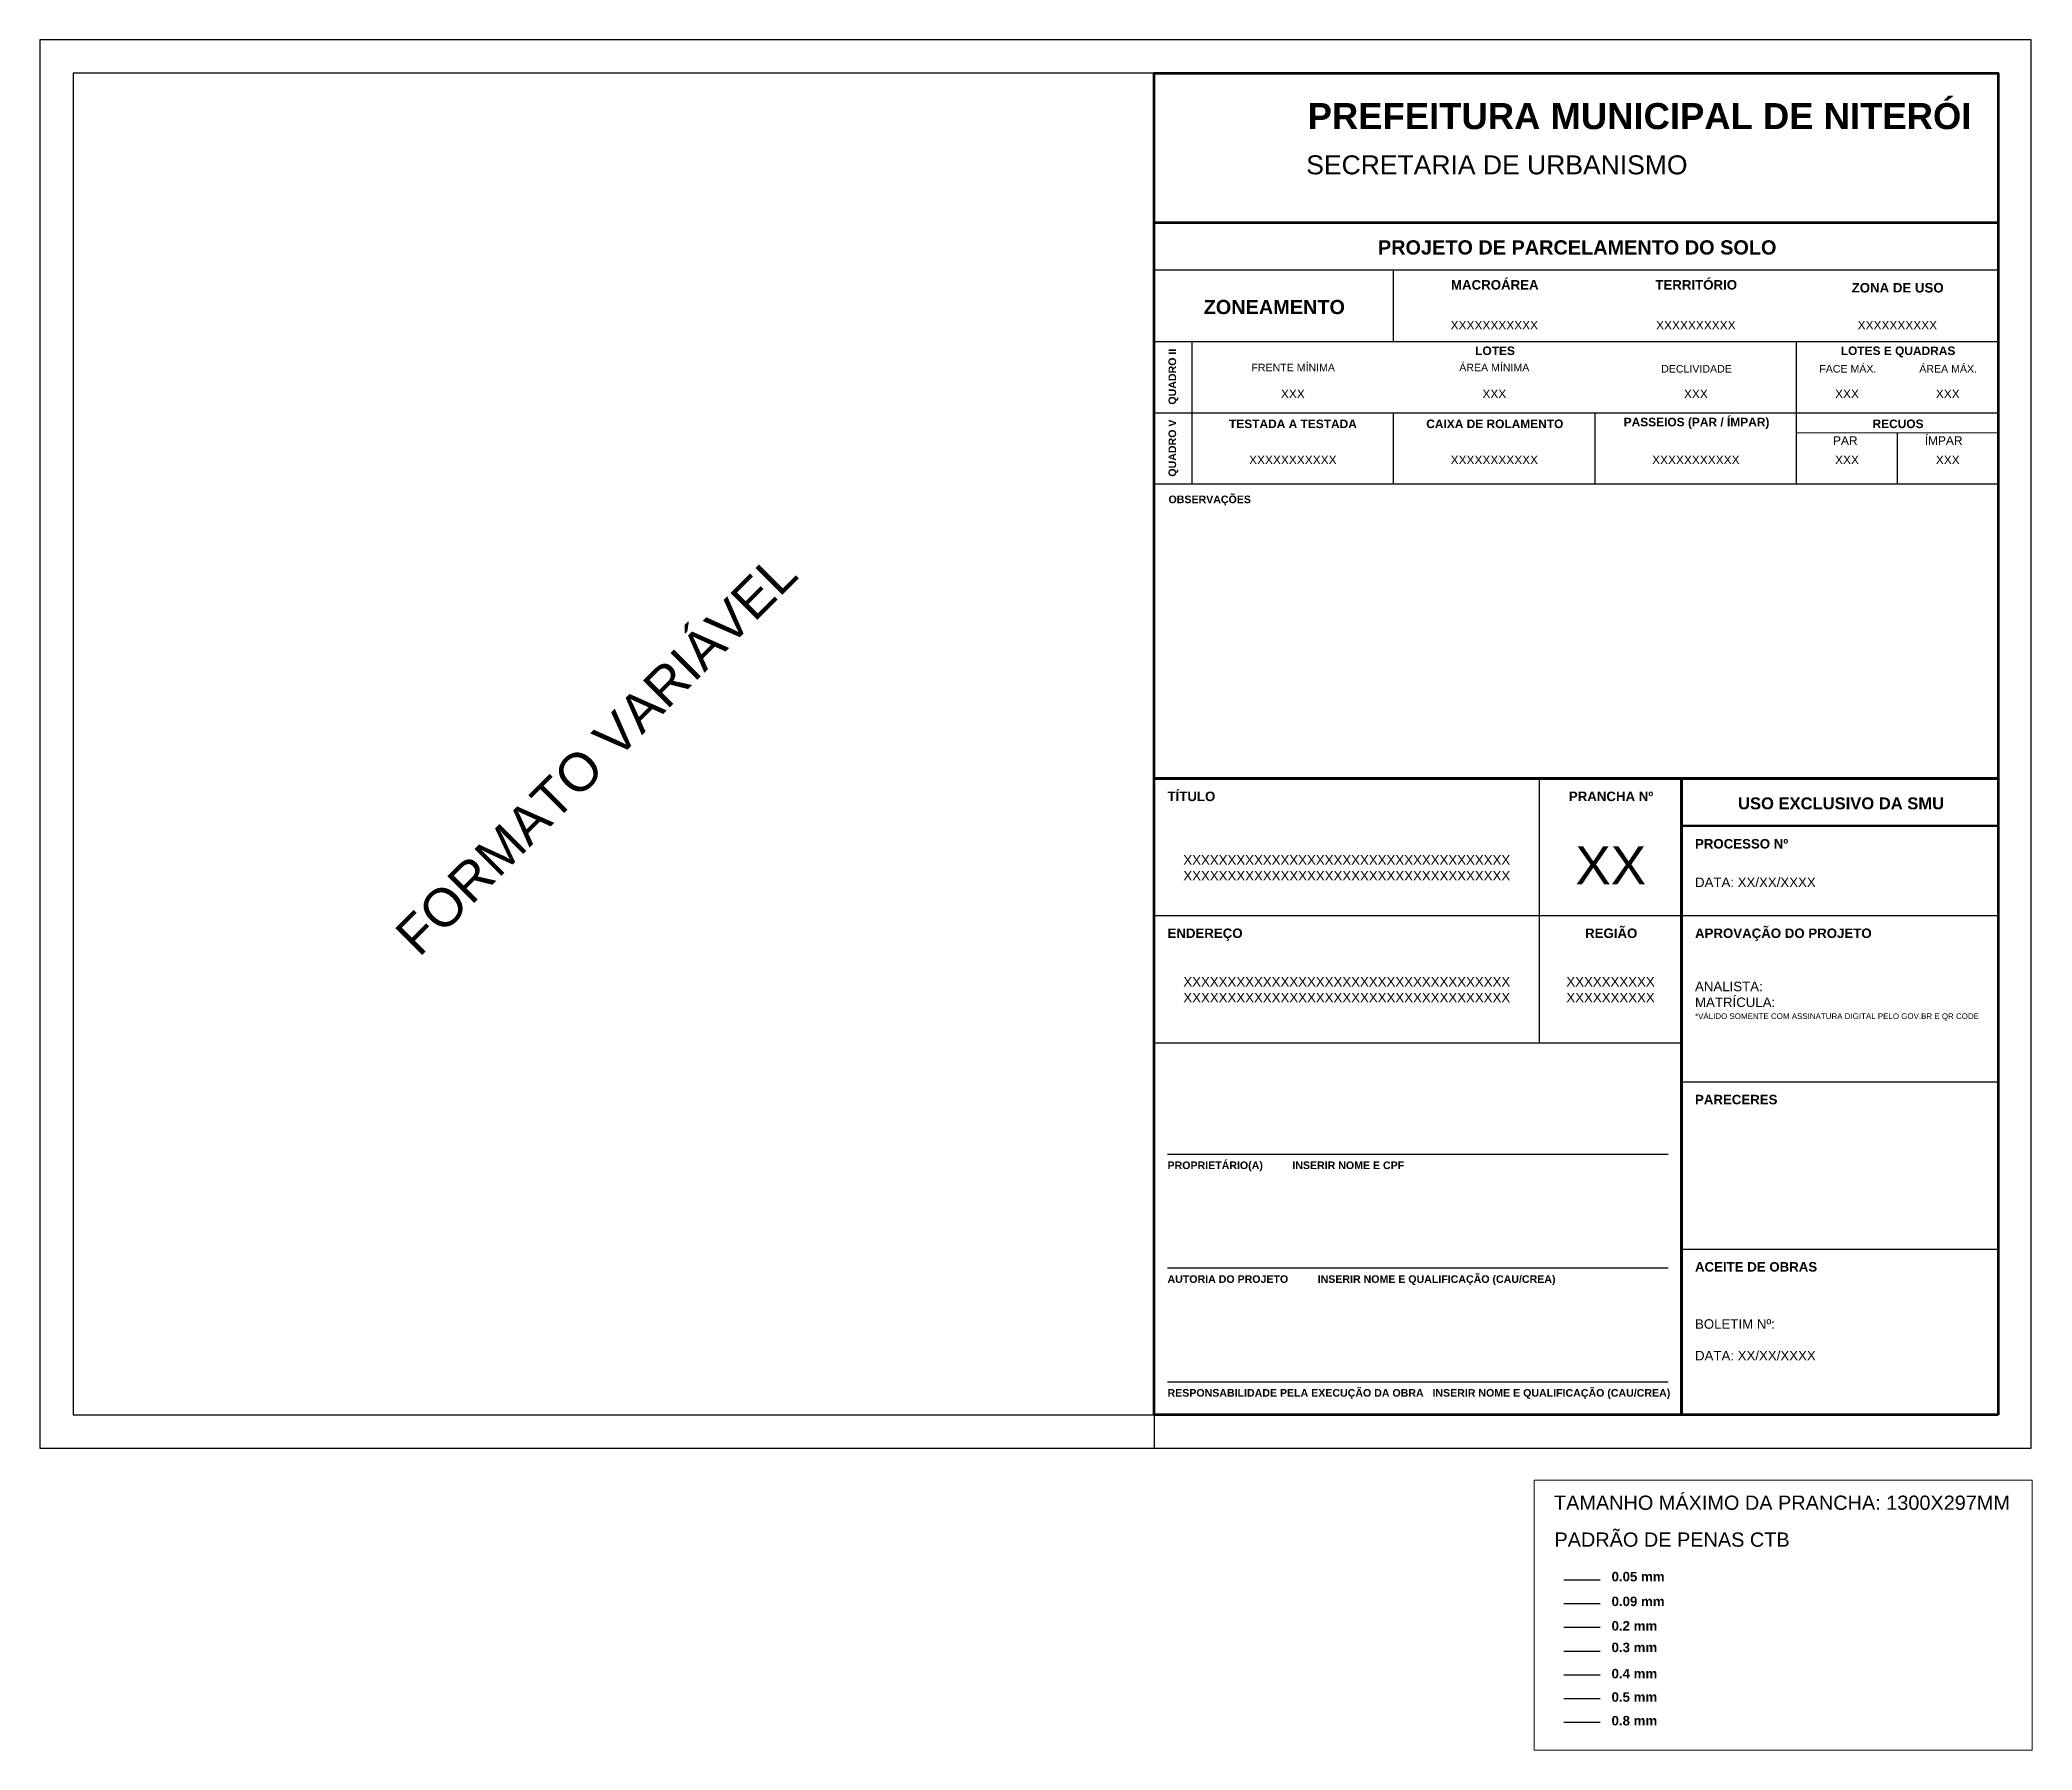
# Paper-space layout 'CARIMBO_MODELO' of a CAD drawing. Extents: x 1296 to 1716, y -70 to 291.
import ezdxf

# ---------------------------------------------------------------- set-up
doc = ezdxf.new("R2010")
doc.units = 0
doc.header["$MEASUREMENT"] = 0
doc.layers.get('0').update_dxf_attribs({"linetype": 'CONTINUOUS'})
for name, color, linetype, lineweight in [('.05', 1, 'CONTINUOUS', 5), ('.09', 2, 'CONTINUOUS', 9), ('.2', 3, 'CONTINUOUS', 20), ('.3', 4, 'CONTINUOUS', 30), ('.4', 5, 'CONTINUOUS', 40), ('.5', 200, 'CONTINUOUS', 50), ('.8', 220, 'CONTINUOUS', 80), ('LOGO', 255, 'CONTINUOUS', 5)]:
    doc.layers.add(name, color=color, linetype=linetype, lineweight=lineweight)
doc.styles.get("Standard").update_dxf_attribs({"font": 'arial.ttf'})

psp = doc.layouts.new('CARIMBO_MODELO')

# ---------------------------------------------------------------- linework, layer by layer
at = {"layer": '.05'}
psp.add_line((1666.5, 208.1), (1709, 208.1), dxfattribs=at)
at = {"layer": '.05', "lineweight": -3}
for p, q in [((1687.75, 208.1), (1687.75, 197.35)), ((1533.83, 56.01), (1639.42, 56.01)), ((1533.83, 32.01), (1639.42, 32.01)), ((1533.83, 8.01), (1639.42, 8.01)), ((1617.45, -33.78), (1625.05, -33.78))]:
    psp.add_line(p, q, dxfattribs=at)
at = {"layer": '.09', "lineweight": -3}
psp.add_line((1617.45, -38.78), (1625.05, -38.78), dxfattribs=at)
at = {"layer": '.2', "lineweight": -3}
psp.add_line((1617.45, -43.78), (1625.05, -43.78), dxfattribs=at)
at = {"layer": '.3', "lineweight": -3}
for p, q in [((1531, 242.47), (1709, 242.47)), ((1581.5, 227.35), (1581.5, 242.47)), ((1666.5, 197.35), (1666.5, 227.35)), ((1581.5, 197.35), (1581.5, 212.35)), ((1624, 197.35), (1624, 212.35))]:
    psp.add_line(p, q, dxfattribs=at)
at = {"layer": '.3'}
for p, q in [((1612.25, 79.41), (1612.25, 135.22)), ((1531, 106.35), (1642.25, 106.35)), ((1642.25, 106.35), (1709, 106.35)), ((1642.25, 79.41), (1531, 79.41)), ((1642.25, 71.28), (1709, 71.28)), ((1642.25, 36), (1709, 36)), ((1617.45, -48.78), (1625.05, -48.78))]:
    psp.add_line(p, q, dxfattribs=at)
at = {"layer": '.4', "lineweight": -3}
for p, q in [((1531, 227.35), (1709, 227.35)), ((1539, 197.35), (1539, 227.35)), ((1531, 212.35), (1709, 212.35)), ((1531, 197.35), (1709, 197.35)), ((1642.25, 79.78), (1642.25, 99.78)), ((1642.25, 79.78), (1642.25, 28.5)), ((1617.45, -53.78), (1625.05, -53.78))]:
    psp.add_line(p, q, dxfattribs=at)
at = {"layer": '.5'}
psp.add_line((1642.25, 125.22), (1709, 125.22), dxfattribs=at)
at = {"layer": '.5', "lineweight": -3}
psp.add_line((1617.45, -58.78), (1625.05, -58.78), dxfattribs=at)
at = {"layer": '.8', "lineweight": -3}
psp.add_line((1617.45, -63.78), (1625.05, -63.78), dxfattribs=at)
at = {"layer": '.8'}
psp.add_lwpolyline([(1531, 252.47), (1531, 284), (1709, 284), (1709, 252.47)], dxfattribs=at)
for points in [[(1531, 252.47), (1709, 252.47), (1709, 135.22), (1531, 135.22)], [(1642.25, 1), (1531, 1), (1531, 135.22), (1642.25, 135.22)], [(1709, 1), (1642.25, 1), (1642.25, 135.22), (1709, 135.22)]]:
    psp.add_lwpolyline(points, close=True, dxfattribs=at)
at = {"lineweight": -3}
psp.add_line((1531, 1), (1531, -6.1), dxfattribs=at)
for points in [[(1296, 291), (1296, -6), (1716, -6), (1716, 291)], [(1303, 284), (1303, 1), (1709, 1), (1709, 284)]]:
    psp.add_lwpolyline(points, close=True, dxfattribs=at)
at = {"layer": 'LOGO'}
psp.add_lwpolyline([(1611.16, -12.72), (1716.19, -12.72), (1716.19, -69.68), (1611.16, -69.68)], close=True, dxfattribs=at)

# ---------------------------------------------------------------- texts
at = {"layer": '.09', "lineweight": -3, "attachment_point": 1}
for s, width, heights, insert, char_height in [('\\pi12.03881;XXXXXXXXXXX', 42.5, [0], (1581.5, 231.73), 1.8), ('\\pi12.87742;XXXXXXXXXX', 42.5, [0], (1624, 231.73), 1.8), ('\\pi12.87742;XXXXXXXXXX', 42.5, [0], (1666.5, 231.73), 1.8), ('\\pi18.74768;XXX', 42.5, [0], (1539, 217.25), 1.8), ('\\pi18.74768;XXX', 42.5, [0], (1581.5, 217.25), 1.8), ('\\pi18.74768;XXX', 42.5, [0], (1624, 217.25), 1.8), ('\\pi8.12268;XXX', 21.25, [0], (1666.5, 217.25), 1.8), ('\\pi8.12268;XXX', 21.25, [0], (1687.75, 217.25), 1.8), ('\\pi12.03881;XXXXXXXXXXX', 42.5, [0], (1539, 203.33), 1.8), ('\\pi12.03881;XXXXXXXXXXX', 42.5, [0], (1581.5, 203.33), 1.8), ('\\pi12.03881;XXXXXXXXXXX', 42.5, [0], (1624, 203.33), 1.8), ('\\pi8.12268;XXX', 21.25, [0], (1666.5, 203.33), 1.8), ('\\pi8.12268;XXX', 21.25, [0], (1687.75, 203.33), 1.8), ('\\pi6.16388;XXXXXXXXXXXXXXXXXXXXXXXXXXXXXXXXXXXXX\\PXXXXXXXXXXXXXXXXXXXXXXXXXXXXXXXXXXXXX', 81.25, [12.32], (1531, 119.06), 2), ('\\pi6.16388;XXXXXXXXXXXXXXXXXXXXXXXXXXXXXXXXXXXXX\\PXXXXXXXXXXXXXXXXXXXXXXXXXXXXXXXXXXXXX', 81.25, [5.33], (1531, 93.36), 2)]:
    psp.add_mtext_dynamic_manual_height_columns(s, width=width, gutter_width=61.64, heights=heights, dxfattribs=dict(at, insert=insert, char_height=char_height))
at = {"layer": '.09', "lineweight": -3}
note = psp.add_mtext_dynamic_manual_height_columns('\\pi5.69714;XXXXXXXXXX\\PXXXXXXXXXX\\P\\pi15;', width=30, gutter_width=61.64, heights=[5.33, 0], dxfattribs=dict(at, insert=(1612.25, 93.36), char_height=2, attachment_point=1))
for column, words in zip(note.columns.linked_columns, ['\\pi15;']):
    column.text = words
at = {"layer": '.2', "lineweight": -3, "attachment_point": 1}
for s, width, heights, insert, char_height in [('\\pi12.52367;FRENTE MÍNIMA', 42.5, [1.6], (1539, 222.7), 1.6), ('\\pi13.859;ÁREA MÍNIMA', 42.5, [0], (1581.5, 222.7), 1.6), ('\\pi4.79035;FACE MÁX.', 21.25, [0], (1666.5, 222.43), 1.6), ('\\pi4.63591;ÁREA MÁX.', 21.25, [0], (1687.75, 222.43), 1.6), ('\\pi13.94359;DECLIVIDADE', 42.5, [0], (1624, 222.43), 1.6), ('\\pt48;DATA: XX/XX/XXXX', 63.921, [0], (1645.08, 114.34), 2), ('\\pt48;ANALISTA:\\PMATRÍCULA:{\\H2.10064x; }\\P{\\H0.6x;*VÁLIDO SOMENTE COM ASSINATURA DIGITAL PELO GOV.BR E QR CODE\\H2.39787x; }', 63.921, [0], (1645.08, 92.37), 2), ('\\pt48;BOLETIM Nº:\\P\\PDATA: XX/XX/XXXX', 63.921, [0], (1645.08, 21.19), 2)]:
    psp.add_mtext_dynamic_manual_height_columns(s, width=width, gutter_width=61.64, heights=heights, dxfattribs=dict(at, insert=insert, char_height=char_height))
at = {"layer": '.4', "lineweight": -3, "attachment_point": 1}
for s, width, heights, insert, char_height in [('\\pi17.21658;{\\fArial|b1|i0|c0|p34;LOTES}', 42.5, [0], (1581.5, 226.33), 1.8), ('\\pi9.32285;{\\fArial|b1|i0|c0|p34;LOTES E QUADRAS}', 42.5, [0], (1666.5, 226.33), 1.8), ('\\pi7.80095;{\\fArial|b1|i0|c0|p34;TESTADA A TESTADA}', 42.5, [0], (1539, 210.92), 1.8), ('\\pi6.90095;{\\fArial|b1|i0|c0|p34;CAIXA DE ROLAMENTO}', 42.5, [0], (1581.5, 210.92), 1.8), ('\\pi6.03779;{\\fArial|b1|i0|c0|p34;PASSEIOS (PAR / ÍMPAR)}', 42.5, [0], (1624, 211.3), 1.8), ('\\pi16.02435;{\\fArial|b1|i0|c0|p34;RECUOS}', 42.5, [0], (1666.5, 210.92), 1.8), ('\\pi4.27023;PAR', 13.4849, [0], (1669.92, 207.39), 1.8), ('\\pi2.86314;ÍMPAR', 13.4849, [0], (1690.67, 207.39), 1.8), ('{\\fArial|b1|i0|c0|p34;OBSERVAÇÕES}', 81, [0], (1534.04, 194.89), 1.6), ('\\pt48;{\\fArial|b1|i0|c0|p34;TÍTULO}', 63.921, [0], (1533.83, 132.46), 2), ('\\pi6.22851,t54.22851;{\\fArial|b1|i0|c0|p34;PRANCHA Nº}', 30, [0], (1612.25, 132.46), 2), ('\\pt48;{\\fArial|b1|i0|c0|p34;PROCESSO Nº}', 63.921, [0], (1645.08, 122.46), 2), ('\\pt48;{\\fArial|b1|i0|c0|p34;ENDEREÇO}', 63.921, [0], (1533.83, 103.59), 2), ('\\pi9.64734,t57.64734;{\\fArial|b1|i0|c0|p34;REGIÃO}', 30, [0], (1612.25, 103.59), 2), ('\\pt48;{\\fArial|b1|i0|c0|p34;APROVAÇÃO DO PROJETO}', 63.921, [0], (1645.08, 103.59), 2), ('\\pt48;{\\fArial|b1|i0|c0|p34;PARECERES}', 63.921, [0], (1645.08, 68.52), 2), ('{\\fArial|b1|i0|c0|p34;PROPRIETÁRIO(A)          INSERIR NOME E CPF}', 94.2953, [0], (1533.83, 54.46), 1.6), ('{\\fArial|b1|i0|c0|p34;AUTORIA DO PROJETO          INSERIR NOME E QUALIFICAÇÃO (CAU/CREA)}', 105.3675, [0], (1533.83, 30.46), 1.6), ('\\pt48;{\\fArial|b1|i0|c0|p34;ACEITE DE OBRAS}', 63.921, [0], (1645.08, 33.24), 2), ('{\\fArial|b1|i0|c0|p34;RESPONSABILIDADE PELA EXECUÇÃO DA OBRA   INSERIR NOME E QUALIFICAÇÃO (CAU/CREA)}', 106.1068, [0], (1533.83, 6.46), 1.6), ('\\pt48;{\\fArial|b1|i0|c0|p34;0.05 mm}', 15.8511, [0], (1627.48, -32.08), 2), ('\\pt48;{\\fArial|b1|i0|c0|p34;0.09 mm}', 14.2757, [2.04], (1627.48, -37.31), 2), ('\\pt48;{\\fArial|b1|i0|c0|p34;0.2 mm}', 13.8751, [0], (1627.48, -42.47), 2), ('\\pt48;{\\fArial|b1|i0|c0|p34;0.3 mm}', 11.1249, [2.04], (1627.48, -47.01), 2), ('\\pt48;{\\fArial|b1|i0|c0|p34;0.4 mm}', 15.2535, [0.985], (1627.48, -52.54), 2), ('\\pt48;{\\fArial|b1|i0|c0|p34;0.5 mm}', 15.0634, [0], (1627.48, -57.47), 2), ('\\pt48;{\\fArial|b1|i0|c0|p34;0.8 mm}', 15.0634, [0], (1627.48, -62.47), 2)]:
    psp.add_mtext_dynamic_manual_height_columns(s, width=width, gutter_width=61.64, heights=heights, dxfattribs=dict(at, insert=insert, char_height=char_height))
at = {"layer": '.4', "char_height": 3, "attachment_point": 1}
for s, width, insert in [('\\pi93.28394;TAMANHO MÁXIMO DA PRANCHA: 1300X297MM', 189.0507, (1522.05, -16)), ('\\pi0.35044;PADRÃO DE PENAS CTB', 49.4084, (1615.09, -23.78))]:
    psp.add_mtext_dynamic_manual_height_columns(s, width=width, gutter_width=61.64, heights=[0], dxfattribs=dict(at, insert=insert))
at = {"layer": '.5', "lineweight": -3, "attachment_point": 1}
for s, width, heights, insert, char_height in [('{\\fArial|b1|i0|c0|p34;PREFEITURA MUNICIPAL DE NITERÓI}', 141.2574, [9.82], (1563.38, 277.67), 5.5), ('SECRETARIA DE URBANISMO ', 141.2574, [9.82], (1563.09, 266.64), 4), ('\\pi47.20668;{\\fArial|b1|i0|c0|p34;PROJETO DE PARCELAMENTO DO SOLO}', 178, [0], (1531, 248.73), 3), ('\\pi12.11903;{\\fArial|b1|i0|c0|p34;MACROÁREA}', 42.5, [0], (1581.5, 240.34), 2), ('\\pi12.72135;{\\fArial|b1|i0|c0|p34;TERRITÓRIO}', 42.5, [0], (1624, 240.34), 2), ('\\pi11.61903;{\\fArial|b1|i0|c0|p34;ZONA DE USO}', 42.5, [0], (1666.5, 239.72), 2), ('\\pi10.45566;{\\fArial|b1|i0|c0|p34;ZONEAMENTO}', 50.5, [0], (1531, 236.16), 3), ('\\pi11.90587,t71.90587;{\\fArial|b1|i0|c0|p34;USO EXCLUSIVO DA SMU}', 66.75, [0], (1642.25, 131.23), 2.5)]:
    psp.add_mtext_dynamic_manual_height_columns(s, width=width, gutter_width=61.64, heights=heights, dxfattribs=dict(at, insert=insert, char_height=char_height))
at = {"layer": '.5', "lineweight": -3, "char_height": 1.6, "attachment_point": 1, "rotation": 90}
for s, insert in [('\\pi1.72265;{\\fArial|b1|i0|c0|p34;QUADRO II}', (1534.04, 212.35)), ('\\pi1.52674;{\\fArial|b1|i0|c0|p34;QUADRO V}', (1534.04, 197.35))]:
    psp.add_mtext_dynamic_manual_height_columns(s, width=15, gutter_width=61.64, heights=[0], dxfattribs=dict(at, insert=insert))
at = {"layer": '.8', "lineweight": -3, "insert": (1612.25, 120.91), "char_height": 8, "attachment_point": 1}
psp.add_mtext_dynamic_manual_height_columns('\\pi7.60573;XX', width=30, gutter_width=61.64, heights=[12.32], dxfattribs=at)
at = {"color": 254}
psp.add_text('FORMATO VARIÁVEL', height=8, rotation=45, dxfattribs=at).set_placement((1376, 97.35))

doc.saveas('drawing.dxf')
